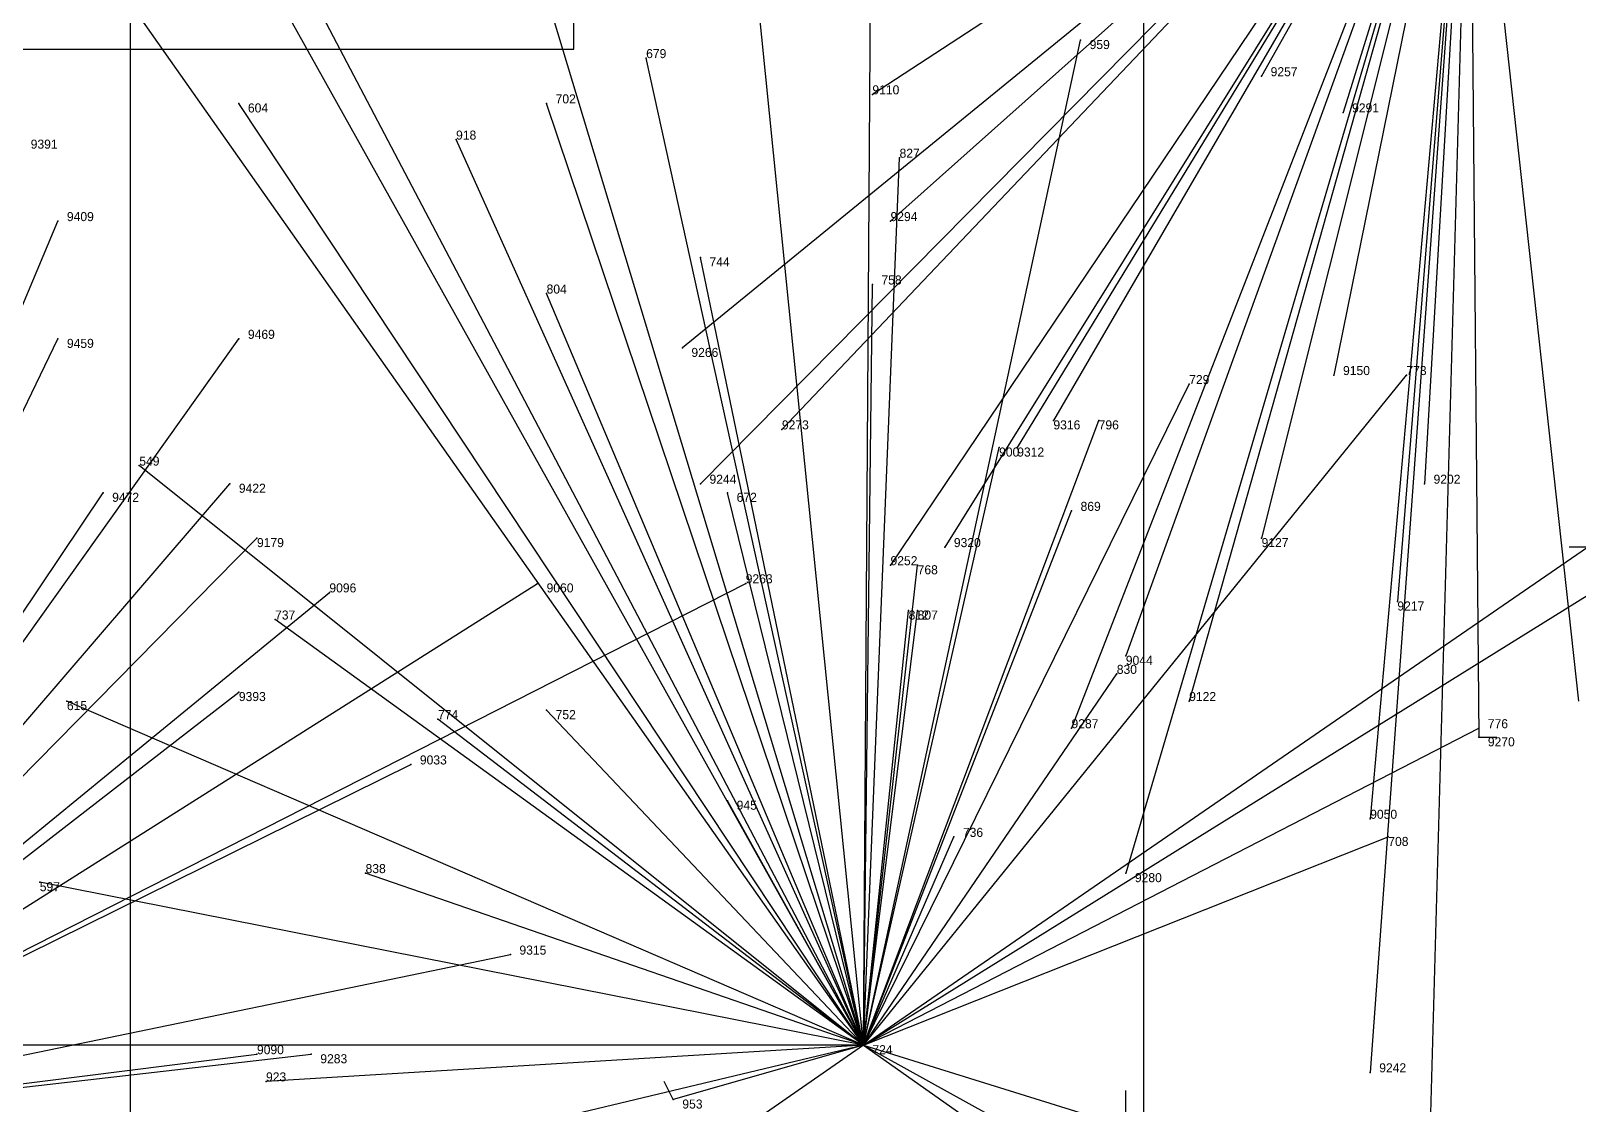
# Model space of a CAD drawing. Extents: x -0.07 to 1.1, y -0.07 to 1.1.
# Drawn here: x 0.733 to 0.904, y 0.1005 to 0.219 of the extents above; entities that cross this region are included whole.
import ezdxf

# ---------------------------------------------------------------- set-up
doc = ezdxf.new("R2010")
doc.units = 0
for name, color, linetype in [('Clients', 3, 'CONTINUOUS'), ('Facilities', 3, 'CONTINUOUS'), ('Facilities_lines', 3, 'CONTINUOUS'), ('Min_max_boxes', 1, 'CONTINUOUS'), ('Normals', 1, 'CONTINUOUS'), ('Source_points', 5, 'CONTINUOUS'), ('Text', 3, 'CONTINUOUS')]:
    doc.layers.add(name, color=color, linetype=linetype)

msp = doc.modelspace()

# ---------------------------------------------------------------- linework, layer by layer
at = {"layer": 'Clients', "color": 5}
for p in [(0.849, 0.218), (0.801, 0.216), (0.869, 0.214, 1), (0.826, 0.212, 1), (0.756, 0.211), (0.79, 0.211), (0.878, 0.21, 1), (0.78, 0.207), (0.829, 0.205), (0.736, 0.198, 1), (0.828, 0.198, 1), (0.807, 0.194), (0.79, 0.19), (0.826, 0.191), (0.736, 0.185, 1), (0.756, 0.185, 1), (0.805, 0.184, 1), (0.861, 0.18), (0.877, 0.181, 1), (0.885, 0.181), (0.816, 0.175, 1), (0.846, 0.176, 1), (0.851, 0.176), (0.84, 0.173), (0.842, 0.173, 1), (0.745, 0.171), (0.741, 0.168, 1), (0.755, 0.169, 1), (0.807, 0.169, 1), (0.81, 0.168), (0.887, 0.169, 1), (0.848, 0.166), (0.758, 0.163, 1), (0.869, 0.163, 1), (0.834, 0.162, 1), (0.828, 0.16, 1), (0.831, 0.16), (0.789, 0.158, 1), (0.812, 0.158, 1), (0.766, 0.157, 1), (0.884, 0.156, 1), (0.76, 0.154), (0.83, 0.155), (0.831, 0.155), (0.854, 0.15, 1), (0.853, 0.148), (0.756, 0.146, 1), (0.737, 0.145), (0.79, 0.144), (0.861, 0.145, 1), (0.778, 0.143), (0.848, 0.142, 1), (0.893, 0.142), (0.893, 0.141, 1), (0.775, 0.138, 1), (0.81, 0.134), (0.881, 0.132, 1), (0.835, 0.13), (0.883, 0.13), (0.734, 0.125), (0.77, 0.126), (0.854, 0.126, 1), (0.786, 0.117, 1), (0.758, 0.106, 1), (0.764, 0.106, 1), (0.759, 0.103), (0.881, 0.104, 1), (0.804, 0.101)]:
    msp.add_point(p, dxfattribs=at)
at = {"layer": 'Facilities', "color": 3}
msp.add_point((0.825, 0.107), dxfattribs=at)
at = {"layer": 'Facilities_lines', "color": 3}
for p, q in [((0.825, 0.107), (0.78, 0.256)), ((0.892, 0.255, 1), (0.805, 0.184, 1)), ((0.892, 0.255, 1), (0.807, 0.169, 1)), ((0.825, 0.107), (0.81, 0.256)), ((0.892, 0.255, 1), (0.816, 0.175, 1)), ((0.892, 0.255, 1), (0.826, 0.212, 1)), ((0.892, 0.255, 1), (0.828, 0.16, 1)), ((0.892, 0.255, 1), (0.828, 0.198, 1)), ((0.892, 0.255, 1), (0.834, 0.162, 1)), ((0.892, 0.255, 1), (0.842, 0.173, 1)), ((0.892, 0.255, 1), (0.846, 0.176, 1)), ((0.892, 0.255, 1), (0.848, 0.142, 1)), ((0.892, 0.255, 1), (0.854, 0.15, 1)), ((0.892, 0.255, 1), (0.854, 0.126, 1)), ((0.892, 0.255, 1), (0.861, 0.145, 1)), ((0.892, 0.255, 1), (0.869, 0.163, 1)), ((0.892, 0.255, 1), (0.869, 0.214, 1)), ((0.892, 0.255, 1), (0.877, 0.181, 1)), ((0.892, 0.255, 1), (0.878, 0.21, 1)), ((0.892, 0.255, 1), (0.881, 0.132, 1)), ((0.892, 0.255, 1), (0.881, 0.104, 1)), ((0.892, 0.255, 1), (0.884, 0.156, 1)), ((0.892, 0.255, 1), (0.887, 0.169, 1)), ((0.892, 0.255, 1), (0.887, 0.075, 1)), ((0.892, 0.255, 1), (0.904, 0.145, 1)), ((0.892, 0.255, 1), (0.893, 0.141, 1)), ((0.825, 0.107), (0.826, 0.252)), ((0.825, 0.107), (0.749, 0.243)), ((0.825, 0.107), (0.753, 0.244)), ((0.825, 0.107), (0.737, 0.232)), ((0.825, 0.107), (0.849, 0.218)), ((0.825, 0.107), (0.801, 0.216)), ((0.825, 0.107), (0.756, 0.211)), ((0.825, 0.107), (0.79, 0.211)), ((0.825, 0.107), (0.78, 0.207)), ((0.825, 0.107), (0.829, 0.205)), ((0.694, 0.098, 1), (0.736, 0.198, 1)), ((0.825, 0.107), (0.807, 0.194)), ((0.825, 0.107), (0.79, 0.19)), ((0.825, 0.107), (0.826, 0.191)), ((0.694, 0.098, 1), (0.736, 0.185, 1)), ((0.694, 0.098, 1), (0.756, 0.185, 1)), ((0.825, 0.107), (0.885, 0.181)), ((0.825, 0.107), (0.861, 0.18)), ((0.825, 0.107), (0.851, 0.176)), ((0.825, 0.107), (0.84, 0.173)), ((0.825, 0.107), (0.745, 0.171)), ((0.694, 0.098, 1), (0.755, 0.169, 1)), ((0.694, 0.098, 1), (0.741, 0.168, 1)), ((0.825, 0.107), (0.81, 0.168)), ((0.825, 0.107), (0.92, 0.166)), ((0.825, 0.107), (0.848, 0.166)), ((0.694, 0.098, 1), (0.758, 0.163, 1)), ((0.825, 0.107), (0.905, 0.162)), ((0.825, 0.107), (0.831, 0.16)), ((0.694, 0.098, 1), (0.789, 0.158, 1)), ((0.694, 0.098, 1), (0.812, 0.158, 1)), ((0.694, 0.098, 1), (0.766, 0.157, 1)), ((0.825, 0.107), (0.76, 0.154)), ((0.825, 0.107), (0.831, 0.155)), ((0.825, 0.107), (0.83, 0.155)), ((0.825, 0.107), (0.853, 0.148)), ((0.694, 0.098, 1), (0.756, 0.146, 1)), ((0.825, 0.107), (0.737, 0.145)), ((0.825, 0.107), (0.79, 0.144)), ((0.825, 0.107), (0.778, 0.143)), ((0.825, 0.107), (0.893, 0.142)), ((0.694, 0.098, 1), (0.775, 0.138, 1)), ((0.825, 0.107), (0.81, 0.134)), ((0.825, 0.107), (0.883, 0.13)), ((0.825, 0.107), (0.835, 0.13)), ((0.825, 0.107), (0.734, 0.125)), ((0.825, 0.107), (0.77, 0.126)), ((0.694, 0.098, 1), (0.786, 0.117, 1)), ((0.694, 0.098, 1), (0.758, 0.106, 1)), ((0.694, 0.098, 1), (0.764, 0.106, 1)), ((0.825, 0.107), (0.716, 0.081)), ((0.825, 0.107), (0.72, 0.107)), ((0.825, 0.107), (0.759, 0.103)), ((0.825, 0.107), (0.804, 0.101)), ((0.825, 0.107), (0.812, 0.098)), ((0.825, 0.107), (0.862, 0.081)), ((0.825, 0.107), (0.854, 0.098)), ((0.825, 0.107), (0.854, 0.091))]:
    msp.add_line(p, q, dxfattribs=at)
at = {"layer": 'Min_max_boxes', "color": 1}
for p, q in [((0.793, 0.217, 1), (0.793, 0.547, 1)), ((0.793, 0.217, 1), (0.793, 0.547, 1)), ((0.744, 0.462, 1), (0.744, 0.075, 1)), ((0.744, 0.462, 1), (0.744, 0.075, 1)), ((0.856, 0.075, 1), (0.856, 0.276, 1)), ((0.856, 0.075, 1), (0.856, 0.276, 1)), ((0.476, 0.217, 1), (0.793, 0.217, 1)), ((0.476, 0.217, 1), (0.793, 0.217, 1)), ((0.793, 0.217, 1), (0.793, 0.217, 1))]:
    msp.add_line(p, q, dxfattribs=at)
at = {"layer": 'Normals', "color": 1}
for p, q in [((0.849, 0.218), (0.849, 0.218, 0.1)), ((0.801, 0.216), (0.801, 0.216, 0.1)), ((0.869, 0.214, 1), (0.869, 0.214, 1.1)), ((0.826, 0.212, 1), (0.826, 0.212, 1.1)), ((0.756, 0.211), (0.756, 0.211, 0.1)), ((0.79, 0.211), (0.79, 0.211, 0.1)), ((0.878, 0.21, 1), (0.878, 0.21, 1.1)), ((0.78, 0.207), (0.78, 0.207, 0.1)), ((0.829, 0.205), (0.829, 0.205, 0.1)), ((0.736, 0.198, 1), (0.736, 0.198, 1.1)), ((0.828, 0.198, 1), (0.828, 0.198, 1.1)), ((0.807, 0.194), (0.807, 0.194, 0.1)), ((0.79, 0.19), (0.79, 0.19, 0.1)), ((0.826, 0.191), (0.826, 0.191, 0.1)), ((0.736, 0.185, 1), (0.736, 0.185, 1.1)), ((0.756, 0.185, 1), (0.756, 0.185, 1.1)), ((0.805, 0.184, 1), (0.805, 0.184, 1.1)), ((0.861, 0.18), (0.861, 0.18, 0.1)), ((0.877, 0.181, 1), (0.877, 0.181, 1.1)), ((0.885, 0.181), (0.885, 0.181, 0.1)), ((0.816, 0.175, 1), (0.816, 0.175, 1.1)), ((0.846, 0.176, 1), (0.846, 0.176, 1.1)), ((0.851, 0.176), (0.851, 0.176, 0.1)), ((0.84, 0.173), (0.84, 0.173, 0.1)), ((0.842, 0.173, 1), (0.842, 0.173, 1.1)), ((0.745, 0.171), (0.745, 0.171, 0.1)), ((0.741, 0.168, 1), (0.741, 0.168, 1.1)), ((0.755, 0.169, 1), (0.755, 0.169, 1.1)), ((0.807, 0.169, 1), (0.807, 0.169, 1.1)), ((0.81, 0.168), (0.81, 0.168, 0.1)), ((0.887, 0.169, 1), (0.887, 0.169, 1.1)), ((0.848, 0.166), (0.848, 0.166, 0.1)), ((0.758, 0.163, 1), (0.758, 0.163, 1.1)), ((0.869, 0.163, 1), (0.869, 0.163, 1.1)), ((0.834, 0.162, 1), (0.834, 0.162, 1.1)), ((0.905, 0.162), (0.903, 0.162, 0.1)), ((0.828, 0.16, 1), (0.828, 0.16, 1.1)), ((0.831, 0.16), (0.831, 0.16, 0.1)), ((0.789, 0.158, 1), (0.789, 0.158, 1.1)), ((0.812, 0.158, 1), (0.812, 0.158, 1.1)), ((0.766, 0.157, 1), (0.766, 0.157, 1.1)), ((0.884, 0.156, 1), (0.884, 0.156, 1.1)), ((0.76, 0.154), (0.76, 0.154, 0.1)), ((0.83, 0.155), (0.83, 0.155, 0.1)), ((0.831, 0.155), (0.831, 0.155, 0.1)), ((0.854, 0.15, 1), (0.854, 0.15, 1.1)), ((0.853, 0.148), (0.853, 0.148, 0.1)), ((0.756, 0.146, 1), (0.756, 0.146, 1.1)), ((0.737, 0.145), (0.737, 0.145, 0.1)), ((0.79, 0.144), (0.79, 0.144, 0.1)), ((0.861, 0.145, 1), (0.861, 0.145, 1.1)), ((0.778, 0.143), (0.778, 0.143, 0.1)), ((0.848, 0.142, 1), (0.848, 0.142, 1.1)), ((0.893, 0.142), (0.893, 0.142, 0.1)), ((0.893, 0.141, 1), (0.895, 0.141, 1.1)), ((0.775, 0.138, 1), (0.775, 0.138, 1.1)), ((0.81, 0.134), (0.81, 0.134, 0.1)), ((0.881, 0.132, 1), (0.881, 0.132, 1.1)), ((0.835, 0.13), (0.835, 0.13, 0.1)), ((0.883, 0.13), (0.883, 0.13, 0.1)), ((0.734, 0.125), (0.734, 0.125, 0.1)), ((0.77, 0.126), (0.77, 0.126, 0.1)), ((0.854, 0.126, 1), (0.854, 0.126, 1.1)), ((0.786, 0.117, 1), (0.786, 0.117, 1.1)), ((0.758, 0.106, 1), (0.758, 0.106, 1.1)), ((0.764, 0.106, 1), (0.764, 0.106, 1.1)), ((0.825, 0.107), (0.825, 0.107, 0.1)), ((0.759, 0.103), (0.759, 0.103, 0.1)), ((0.804, 0.101), (0.803, 0.103, 0.1)), ((0.881, 0.104, 1), (0.881, 0.104, 1.1)), ((0.854, 0.098), (0.854, 0.102, 0.1))]:
    msp.add_line(p, q, dxfattribs=at)
at = {"layer": 'Source_points', "color": 5}
for p in [(0.849, 0.218), (0.801, 0.216), (0.869, 0.214, 1), (0.826, 0.212, 1), (0.756, 0.211), (0.79, 0.211), (0.878, 0.21, 1), (0.78, 0.207), (0.829, 0.205), (0.736, 0.198, 1), (0.828, 0.198, 1), (0.807, 0.194), (0.79, 0.19), (0.826, 0.191), (0.736, 0.185, 1), (0.756, 0.185, 1), (0.805, 0.184, 1), (0.861, 0.18), (0.877, 0.181, 1), (0.885, 0.181), (0.816, 0.175, 1), (0.846, 0.176, 1), (0.851, 0.176), (0.84, 0.173), (0.842, 0.173, 1), (0.745, 0.171), (0.741, 0.168, 1), (0.755, 0.169, 1), (0.807, 0.169, 1), (0.81, 0.168), (0.887, 0.169, 1), (0.848, 0.166), (0.758, 0.163, 1), (0.869, 0.163, 1), (0.834, 0.162, 1), (0.828, 0.16, 1), (0.831, 0.16), (0.789, 0.158, 1), (0.812, 0.158, 1), (0.766, 0.157, 1), (0.884, 0.156, 1), (0.76, 0.154), (0.83, 0.155), (0.831, 0.155), (0.854, 0.15, 1), (0.853, 0.148), (0.756, 0.146, 1), (0.737, 0.145), (0.79, 0.144), (0.861, 0.145, 1), (0.778, 0.143), (0.848, 0.142, 1), (0.893, 0.142), (0.893, 0.141, 1), (0.775, 0.138, 1), (0.81, 0.134), (0.881, 0.132, 1), (0.835, 0.13), (0.883, 0.13), (0.734, 0.125), (0.77, 0.126), (0.854, 0.126, 1), (0.786, 0.117, 1), (0.758, 0.106, 1), (0.764, 0.106, 1), (0.825, 0.107), (0.759, 0.103), (0.881, 0.104, 1), (0.804, 0.101)]:
    msp.add_point(p, dxfattribs=at)

# ---------------------------------------------------------------- texts
at = {"layer": 'Text', "color": 3}
for s, p in [('959', (0.85, 0.217)), ('679', (0.801, 0.216)), ('9257', (0.87, 0.214, 1)), ('702', (0.791, 0.211)), ('9110', (0.826, 0.212, 1)), ('604', (0.757, 0.21)), ('9291', (0.879, 0.21, 1)), ('9391', (0.733, 0.206, 1)), ('918', (0.78, 0.207)), ('827', (0.829, 0.205)), ('9409', (0.737, 0.198, 1)), ('9294', (0.828, 0.198, 1)), ('744', (0.808, 0.193)), ('758', (0.827, 0.191)), ('804', (0.79, 0.19)), ('9459', (0.737, 0.184, 1)), ('9469', (0.757, 0.185, 1)), ('9266', (0.806, 0.183, 1)), ('9150', (0.878, 0.181, 1)), ('773', (0.885, 0.181)), ('729', (0.861, 0.18)), ('9273', (0.816, 0.175, 1)), ('9316', (0.846, 0.175, 1)), ('796', (0.851, 0.175)), ('900', (0.84, 0.172)), ('9312', (0.842, 0.172, 1)), ('549', (0.745, 0.171)), ('9244', (0.808, 0.169, 1)), ('9202', (0.888, 0.169, 1)), ('9472', (0.742, 0.167, 1)), ('9422', (0.756, 0.168, 1)), ('672', (0.811, 0.167)), ('869', (0.849, 0.166)), ('9179', (0.758, 0.162, 1)), ('9320', (0.835, 0.162, 1)), ('9127', (0.869, 0.162, 1)), ('9252', (0.828, 0.16, 1)), ('9263', (0.812, 0.158, 1)), ('768', (0.831, 0.159)), ('9096', (0.766, 0.157, 1)), ('9060', (0.79, 0.157, 1)), ('9217', (0.884, 0.155, 1)), ('737', (0.76, 0.154)), ('812', (0.83, 0.154)), ('807', (0.831, 0.154)), ('830', (0.853, 0.148)), ('9044', (0.854, 0.149, 1)), ('9393', (0.756, 0.145, 1)), ('9122', (0.861, 0.145, 1)), ('615', (0.737, 0.144)), ('774', (0.778, 0.143)), ('752', (0.791, 0.143)), ('9287', (0.848, 0.142, 1)), ('776', (0.894, 0.142)), ('9270', (0.894, 0.14, 1)), ('9033', (0.776, 0.138, 1)), ('945', (0.811, 0.133)), ('9050', (0.881, 0.132, 1)), ('736', (0.836, 0.13)), ('708', (0.883, 0.129)), ('838', (0.77, 0.126)), ('597', (0.734, 0.124)), ('9280', (0.855, 0.125, 1)), ('9315', (0.787, 0.117, 1)), ('9090', (0.758, 0.106, 1)), ('9283', (0.765, 0.105, 1)), ('724', (0.826, 0.106)), ('9242', (0.882, 0.104, 1)), ('923', (0.759, 0.103)), ('953', (0.805, 0.1))]:
    msp.add_text(s, height=0.001, dxfattribs=at).set_placement(p)

doc.saveas('drawing.dxf')
